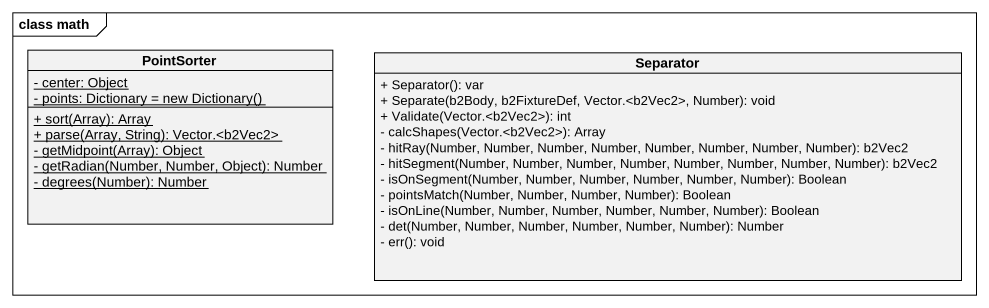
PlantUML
@startuml
mainframe class math
hide circle
hide empty members
skinparam classAttributeIconSize 0
class PointSorter {
  {static} - center: Object
  {static} {field} - points: Dictionary = new Dictionary()
  {static} + sort(Array): Array
  {static} + parse(Array, String): Vector.<b2Vec2>
  {static} - getMidpoint(Array): Object
  {static} - getRadian(Number, Number, Object): Number
  {static} - degrees(Number): Number
}
class Separator {
  + Separator(): var
  + Separate(b2Body, b2FixtureDef, Vector.<b2Vec2>, Number): void
  + Validate(Vector.<b2Vec2>): int
  - calcShapes(Vector.<b2Vec2>): Array
  - hitRay(Number, Number, Number, Number, Number, Number, Number, Number): b2Vec2
  - hitSegment(Number, Number, Number, Number, Number, Number, Number, Number): b2Vec2
  - isOnSegment(Number, Number, Number, Number, Number, Number): Boolean
  - pointsMatch(Number, Number, Number, Number): Boolean
  - isOnLine(Number, Number, Number, Number, Number, Number): Boolean
  - det(Number, Number, Number, Number, Number, Number): Number
  - err(): void
}
@enduml
